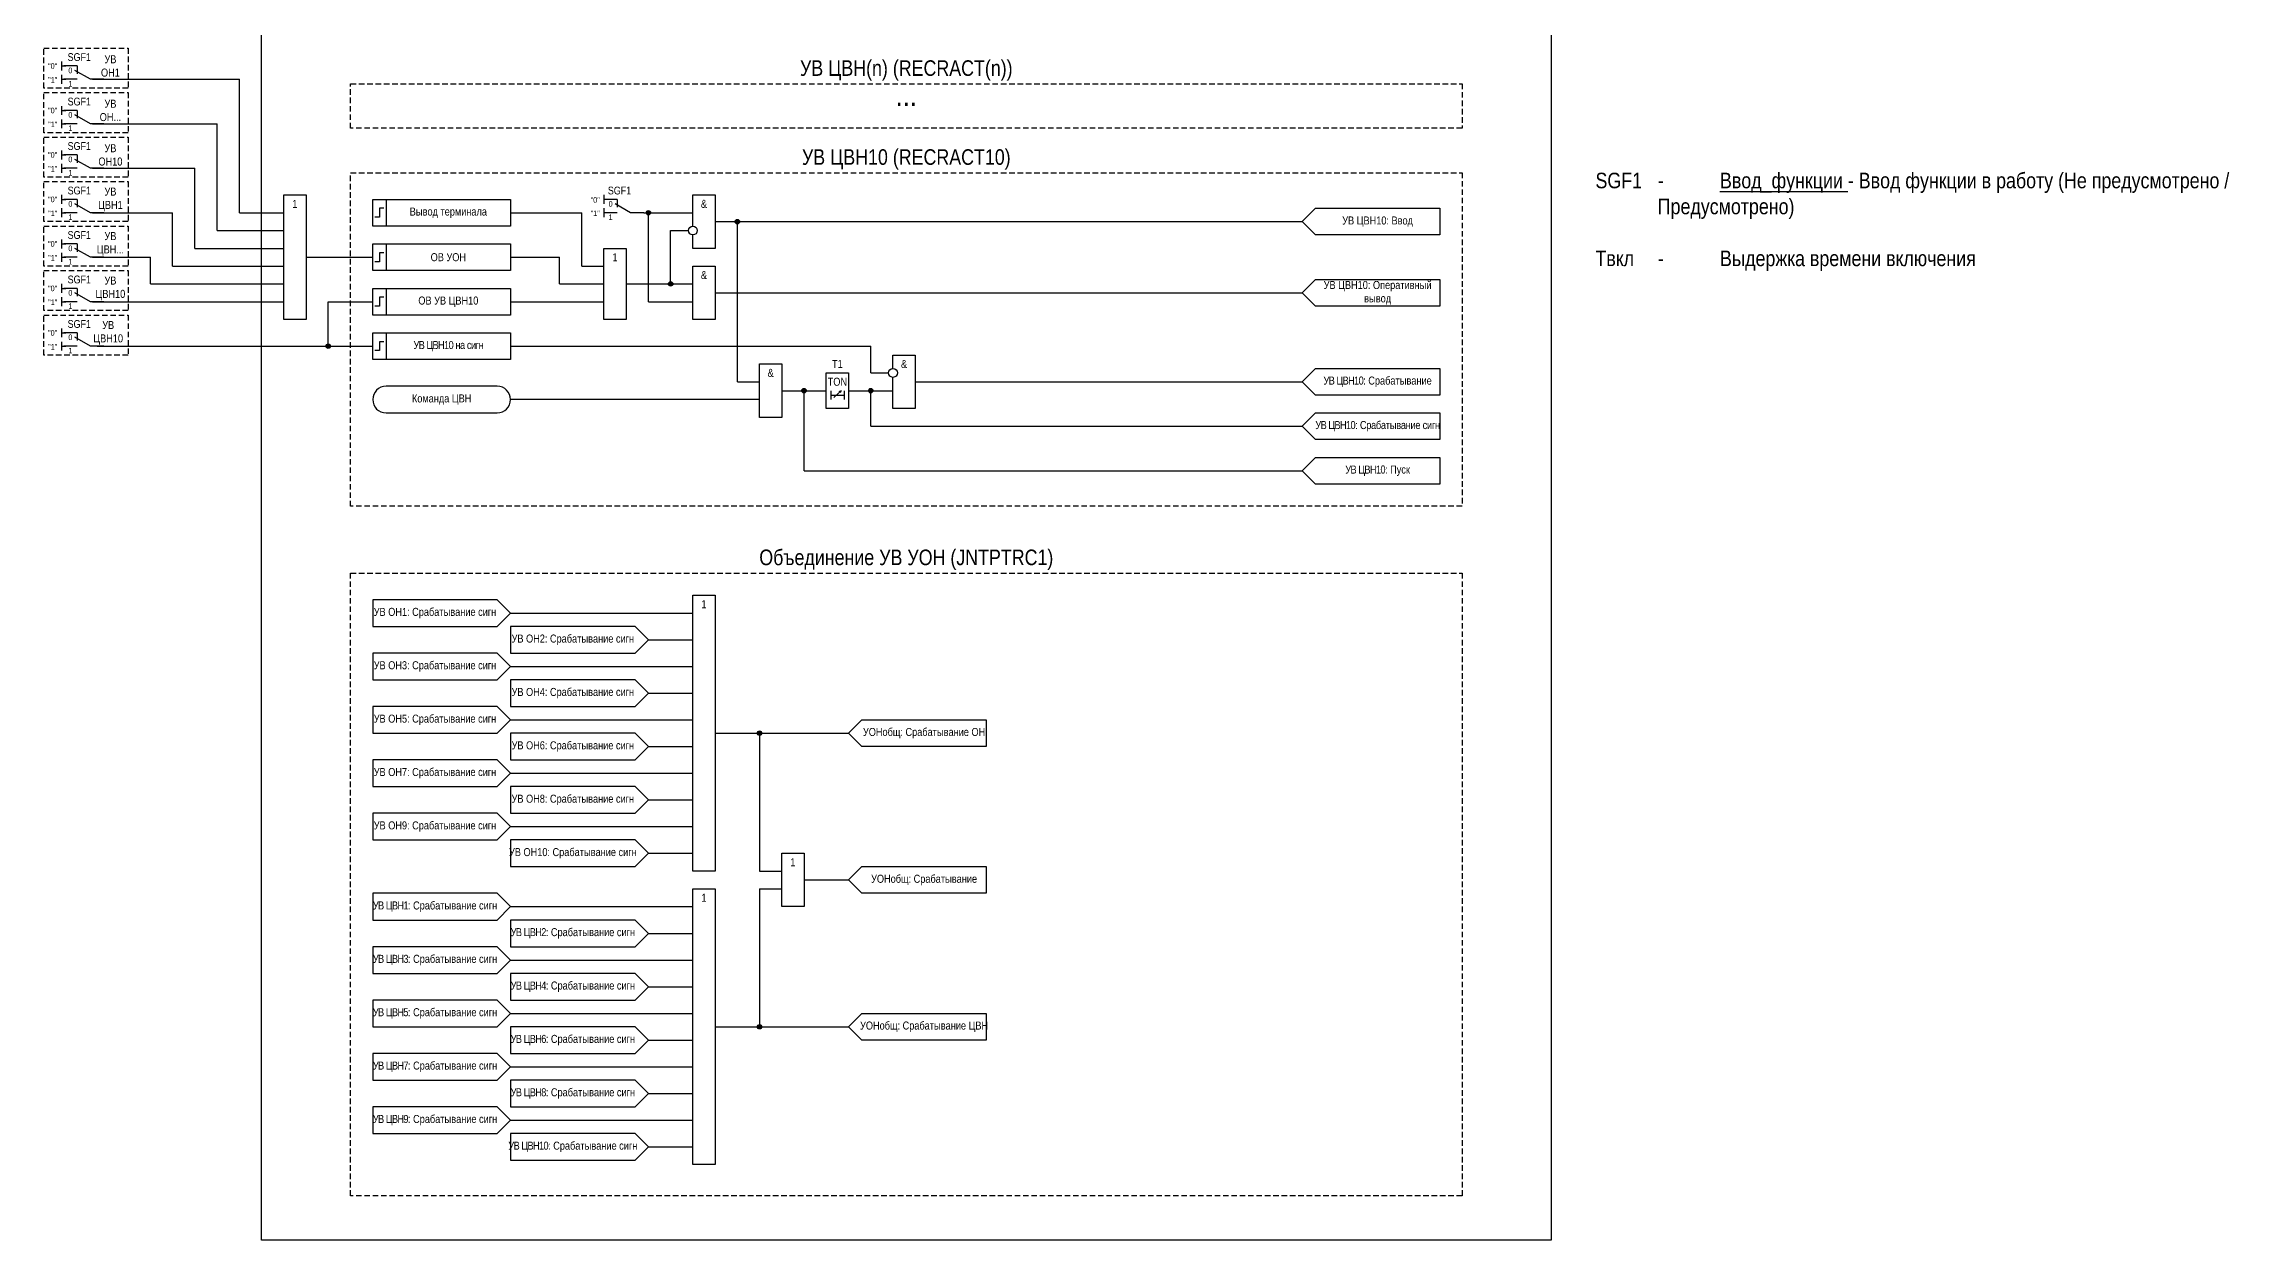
# Model space of a CAD drawing. Header units: millimetres. Extents: x -49 to 461, y 0 to 568.
# Drawn here: x -49 to 442.5, y 0 to 269 of the extents above; entities that cross this region are included whole.
import ezdxf
from ezdxf.enums import TextEntityAlignment as Align

# ---------------------------------------------------------------- set-up
doc = ezdxf.new("R2010")
doc.units = ezdxf.units.MM
doc.linetypes.add('штриховая2', pattern=[0.375, 0.25, -0.125])
doc.layers.add('Основная', color=7, linetype='Continuous')
doc.styles.add('2.5_Gost_RD', font='ARIALN.TTF', dxfattribs={"height": 2.5})
doc.styles.add('3.5_Gost_RD', font='ARIALN.TTF', dxfattribs={"height": 3.5})
doc.styles.add('Вывод', font='ARIALN.TTF', dxfattribs={"height": 2.5})
doc.styles.add('Компонент', font='ARIALN.TTF', dxfattribs={"height": 3.5})

# ---------------------------------------------------------------- blocks, each defined once
blk = doc.blocks.new('Точка')
at = {"ltscale": 100}
h = blk.add_hatch(color=256, dxfattribs=at)
h.dxf.hatch_style = 1
edge = h.paths.add_edge_path()
edge.add_arc((0, 0), 0.5, 0, 360)
blk.add_circle((0, 0), 0.5, dxfattribs=at)
blk = doc.blocks.new('*U28')
at = {"layer": 'Основная', "color": 0}
blk.add_line((0, 0), (7, 4), dxfattribs=at)
at = {"layer": 'Основная', "ltscale": 0.35}
blk.add_line((6, 6), (6, 2.5), dxfattribs=at)
blk = doc.blocks.new('*U38')
at = {"layer": 'Основная', "color": 0}
for p, q in [((-3, 6), (-9, 6)), ((-3, 0), (-9, 0)), ((9, 0), (3, 0))]:
    blk.add_line(p, q, dxfattribs=at)
at = {"layer": 'Основная', "ltscale": 0.25, "xscale": -1}
blk.add_blockref('*U28', (3, 0), dxfattribs=at)
at = {"layer": 'Основная'}
for tag, height, style, p in [('ОУ', 3.5, 'Компонент', (-2, 10)), ('В1', 2.5, 'Вывод', (-13, 6)), ('В2', 2.5, 'Вывод', (-6, 4)), ('В3', 2.5, 'Вывод', (-6, -2))]:
    blk.add_attdef(tag, text='', height=height, dxfattribs=dict(at, style=style)).set_placement(p, align=Align.MIDDLE_CENTER)
blk = doc.blocks.new('*U29')
at = {"layer": 'Основная', "color": 0}
for p, q in [((-3, 6), (-9, 6)), ((-3, 0), (-9, 0)), ((9, 0), (3, 0))]:
    blk.add_line(p, q, dxfattribs=at)
at = {"layer": 'Основная', "ltscale": 0.25, "xscale": -1}
blk.add_blockref('*U28', (3, 0), dxfattribs=at)
at = {"layer": 'Основная'}
for tag, height, style, p in [('ОУ', 3.5, 'Компонент', (-2, 10)), ('В1', 2.5, 'Вывод', (-14, 6)), ('В2', 2.5, 'Вывод', (-6, 4)), ('В3', 2.5, 'Вывод', (-6, -2))]:
    blk.add_attdef(tag, text='', height=height, dxfattribs=dict(at, style=style)).set_placement(p, align=Align.MIDDLE_CENTER)

msp = doc.modelspace()

# ---------------------------------------------------------------- linework, layer by layer
at = {"color": 6, "ltscale": 100}
for p, q in [((-45, 265), (-45, 263)), ((-45, 264), (-44, 264)), ((-45, 262), (-45, 260)), ((-45, 261), (-44, 261)), ((-5, 231), (-5, 261)), ((-45, 255), (-45, 253)), ((-45, 254), (-44, 254)), ((-45, 252), (-45, 250)), ((-45, 251), (-44, 251)), ((-10, 227), (-10, 251)), ((-45, 245), (-45, 243)), ((-45, 244), (-44, 244)), ((-45, 242), (-45, 240)), ((-45, 241), (-44, 241)), ((-15, 223), (-15, 241)), ((-45, 235), (-45, 233)), ((-45, 234), (-44, 234)), ((-45, 232), (-45, 230)), ((-45, 231), (-44, 231)), ((-20, 219), (-20, 231)), ((-45, 225), (-45, 223)), ((-45, 224), (-44, 224)), ((-45, 222), (-45, 220)), ((-45, 221), (-44, 221)), ((-25, 215), (-25, 221)), ((-45, 215), (-45, 213)), ((-45, 214), (-44, 214)), ((-45, 212), (-45, 210)), ((-45, 211), (-44, 211)), ((15, 211), (15, 211)), ((15, 201), (15, 211)), ((-45, 205), (-45, 203)), ((-45, 204), (-44, 204)), ((-45, 202), (-45, 200)), ((-45, 201), (-44, 201))]:
    msp.add_line(p, q, dxfattribs=at)
at = {"ltscale": 100}
for p, q in [((112, 189), (56, 189)), ((128.7, 189.46), (130.37, 190.95)), ((130.37, 190.95), (129.85, 190.73)), ((130.37, 190.95), (130.11, 190.48)), ((112, 114), (112, 83)), ((112, 83), (117, 83)), ((112, 79), (112, 48)), ((112, 79), (117, 79))]:
    msp.add_line(p, q, dxfattribs=at)
at = {"color": 3, "ltscale": 100}
msp.add_lwpolyline([(0, 550), (290, 550), (290, 0), (0, 0)], close=True, dxfattribs=at)
at = {"color": 6, "linetype": 'штриховая2', "ltscale": 5}
for points in [[(-49, 268), (-30, 268), (-30, 259), (-49, 259)], [(-49, 258), (-30, 258), (-30, 249), (-49, 249)], [(-49, 248), (-30, 248), (-30, 239), (-49, 239)], [(-49, 238), (-30, 238), (-30, 229), (-49, 229)], [(-49, 228), (-30, 228), (-30, 219), (-49, 219)], [(-49, 218), (-30, 218), (-30, 209), (-49, 209)], [(-49, 208), (-30, 208), (-30, 199), (-49, 199)]]:
    msp.add_lwpolyline(points, close=True, dxfattribs=at)
at = {"color": 6, "ltscale": 100}
for points in [[(-38, 261), (-5, 261), (-5, 261), (-5, 261)], [(-38, 251), (-10, 251), (-10, 251), (-10, 251)], [(-38, 241), (-15, 241)], [(-35, 241), (-15, 241)], [(-38, 231), (-20, 231), (-20, 231), (-20, 231)], [(-10, 227), (-5, 227), (-5, 227), (5, 227)], [(-5, 231), (5, 231)], [(-5, 231), (-5, 231), (-5, 231), (5, 231)], [(-15, 223), (5, 223)], [(-15, 223), (-15, 223), (-15, 223), (5, 223)], [(-38, 221), (-25, 221), (-25, 221), (-25, 221)], [(-20, 219), (5, 219)], [(-20, 219), (-20, 219), (-20, 219), (5, 219)], [(10, 221), (15, 221)], [(15, 221), (25, 221)], [(-25, 215), (5, 215)], [(-25, 215), (-25, 215), (-25, 215), (5, 215)], [(-38, 211), (5, 211)], [(-35, 211), (5, 211)], [(15, 211), (25, 211)], [(15, 211), (15, 211), (15, 211), (25, 211)], [(-37, 201), (25, 201)]]:
    msp.add_lwpolyline(points, dxfattribs=at)
at = {"linetype": 'штриховая2', "ltscale": 5}
for points in [[(20, 260), (270, 260), (270, 250), (20, 250)], [(20, 240), (270, 240), (270, 165), (20, 165)]]:
    msp.add_lwpolyline(points, close=True, dxfattribs=at)
at = {"color": 6, "ltscale": 100}
msp.add_lwpolyline([(5, 235), (10, 235), (10, 207), (5, 207)], close=True, dxfattribs=at)
at = {"ltscale": 100}
msp.add_lwpolyline([(127, 195), (132, 195), (132, 187), (127, 187)], close=True, dxfattribs=at)
for points in [[(128, 191), (128, 189)], [(128, 190), (131, 190)], [(131, 191), (131, 189)]]:
    msp.add_lwpolyline(points, dxfattribs=at)
at = {"layer": 'Основная', "ltscale": 100}
for p, q in [((77, 235), (77, 233)), ((77, 232), (77, 230)), ((72, 219), (72, 231)), ((87, 211), (87, 231)), ((107, 193), (107, 229)), ((67, 215), (67, 221)), ((137, 195), (137, 201)), ((122, 173), (122, 191)), ((137, 183), (137, 191))]:
    msp.add_line(p, q, dxfattribs=at)
for points in [[(25, 234), (28, 234), (28, 228), (25, 228)], [(25, 224), (28, 224), (28, 218), (25, 218)], [(77, 223), (82, 223), (82, 207), (77, 207)], [(97, 219), (102, 219), (102, 207), (97, 207)], [(25, 214), (28, 214), (28, 208), (25, 208)], [(25, 204), (28, 204), (28, 198), (25, 198)]]:
    msp.add_lwpolyline(points, close=True, dxfattribs=at)
at = {"layer": 'Основная', "color": 0, "ltscale": 100}
for points in [[(25, 234), (56, 234), (56, 228), (25, 228)], [(265, 232), (265, 226), (237, 226), (234, 229), (237, 232)], [(25, 224), (56, 224), (56, 218), (25, 218)], [(25, 214), (56, 214), (56, 208), (25, 208)], [(265, 216), (265, 210), (237, 210), (234, 213), (237, 216)], [(25, 204), (56, 204), (56, 198), (25, 198)], [(265, 196), (265, 190), (237, 190), (234, 193), (237, 196)], [(265, 186), (265, 180), (237, 180), (234, 183), (237, 186)], [(265, 176), (265, 170), (237, 170), (234, 173), (237, 176)], [(163, 117), (163, 111), (135, 111), (132, 114), (135, 117)], [(163, 84), (163, 78), (135, 78), (132, 81), (135, 84)], [(163, 51), (163, 45), (135, 45), (132, 48), (135, 51)]]:
    msp.add_lwpolyline(points, close=True, dxfattribs=at)
at = {"layer": 'Основная', "lineweight": 30, "ltscale": 100}
for points in [[(27.5, 232), (26.5, 232), (26.5, 230), (25.5, 230)], [(27.5, 222), (26.5, 222), (26.5, 220), (25.5, 220)], [(27.5, 212), (26.5, 212), (26.5, 210), (25.5, 210)], [(27.5, 202), (26.5, 202), (26.5, 200), (25.5, 200)]]:
    msp.add_lwpolyline(points, dxfattribs=at)
at = {"layer": 'Основная', "ltscale": 100}
for points in [[(97, 228), (97, 235), (102, 235), (102, 223), (97, 223), (97, 226)], [(56, 231), (72, 231)], [(82, 215), (92, 215), (92, 227), (96, 227)], [(86, 231), (97, 231)], [(102, 229), (234, 229)], [(56, 221), (67, 221)], [(72, 219), (77, 219)], [(67, 215), (77, 215)], [(82, 215), (97, 215)], [(82, 215), (87, 215)], [(82, 215), (87, 215), (87, 215), (87, 215)], [(102, 213), (102, 213), (102, 213), (234, 213)], [(56, 211), (77, 211)], [(87, 211), (97, 211)], [(56, 201), (137, 201)], [(112, 186), (112, 197), (117, 197), (117, 185), (112, 185), (112, 186)], [(142, 196), (142, 199), (147, 199), (147, 187), (142, 187), (142, 194)], [(107, 193), (112, 193)], [(137, 195), (141, 195)], [(147, 193), (234, 193)], [(117, 191), (127, 191)], [(117, 191), (127, 191), (127, 191), (127, 191)], [(132, 191), (142, 191)], [(137, 183), (234, 183)], [(122, 173), (234, 173)], [(97, 136), (97, 145), (102, 145), (102, 83), (97, 83), (97, 136)], [(87, 135), (97, 135)], [(87, 123), (97, 123)], [(102, 114), (132, 114)], [(87, 111), (97, 111)], [(87, 99), (97, 99)], [(87, 87), (97, 87)], [(117, 78), (117, 87), (122, 87), (122, 75), (117, 75), (117, 78)], [(97, 70), (97, 79), (102, 79), (102, 17), (97, 17), (97, 70)], [(122, 81), (132, 81)], [(87, 69), (97, 69)], [(87, 57), (97, 57)], [(87, 45), (97, 45)], [(102, 48), (132, 48)], [(87, 33), (97, 33)], [(87, 21), (97, 21)]]:
    msp.add_lwpolyline(points, dxfattribs=at)
at = {"layer": 'Основная', "color": 0, "ltscale": 100}
msp.add_lwpolyline([(28, 186), (53, 186, 1), (53, 192), (28, 192, 1)], format="xyb", close=True, dxfattribs=at)
at = {"layer": 'Основная', "linetype": 'штриховая2', "ltscale": 5}
msp.add_lwpolyline([(20, 150), (270, 150), (270, 10), (20, 10)], close=True, dxfattribs=at)
at = {"layer": 'Основная', "color": 0, "ltscale": 100}
for points in [[(56, 141), (53, 144), (25, 144), (25, 138), (53, 138), (56, 141)], [(56, 141), (97, 141)], [(87, 135), (84, 138), (56, 138), (56, 132), (84, 132), (87, 135)], [(56, 129), (53, 132), (25, 132), (25, 126), (53, 126), (56, 129)], [(56, 129), (97, 129)], [(87, 123), (84, 126), (56, 126), (56, 120), (84, 120), (87, 123)], [(56, 117), (53, 120), (25, 120), (25, 114), (53, 114), (56, 117)], [(56, 117), (97, 117)], [(87, 111), (84, 114), (56, 114), (56, 108), (84, 108), (87, 111)], [(56, 105), (53, 108), (25, 108), (25, 102), (53, 102), (56, 105)], [(56, 105), (97, 105)], [(87, 99), (84, 102), (56, 102), (56, 96), (84, 96), (87, 99)], [(56, 93), (53, 96), (25, 96), (25, 90), (53, 90), (56, 93)], [(56, 93), (97, 93)], [(87, 87), (84, 90), (56, 90), (56, 84), (84, 84), (87, 87)], [(56, 75), (53, 78), (25, 78), (25, 72), (53, 72), (56, 75)], [(56, 75), (97, 75)], [(87, 69), (84, 72), (56, 72), (56, 66), (84, 66), (87, 69)], [(56, 63), (53, 66), (25, 66), (25, 60), (53, 60), (56, 63)], [(56, 63), (97, 63)], [(87, 57), (84, 60), (56, 60), (56, 54), (84, 54), (87, 57)], [(56, 51), (53, 54), (25, 54), (25, 48), (53, 48), (56, 51)], [(56, 51), (97, 51)], [(87, 45), (84, 48), (56, 48), (56, 42), (84, 42), (87, 45)], [(56, 39), (53, 42), (25, 42), (25, 36), (53, 36), (56, 39)], [(56, 39), (97, 39)], [(87, 33), (84, 36), (56, 36), (56, 30), (84, 30), (87, 33)], [(56, 27), (53, 30), (25, 30), (25, 24), (53, 24), (56, 27)], [(56, 27), (97, 27)], [(87, 21), (84, 24), (56, 24), (56, 18), (84, 18), (87, 21)]]:
    msp.add_lwpolyline(points, dxfattribs=at)
at = {"layer": 'Основная'}
for centre in [(97, 227), (142, 195)]:
    msp.add_circle(centre, 1, dxfattribs=at)

# ---------------------------------------------------------------- block references
at = {"layer": 'Основная', "color": 6, "ltscale": 0.25, "xscale": 0.5, "yscale": 0.5, "zscale": 0.5}
for p in [(-40, 261), (-40, 251), (-40, 241), (-40, 231), (-40, 221), (-40, 211), (-40, 201)]:
    msp.add_blockref('*U29', p, dxfattribs=at).add_auto_attribs({'ОУ': 'SGF1', 'В1': '"0"', 'В2': '0', 'В3': '1'})
at = {"layer": 'Основная', "ltscale": 0.25}
ref = msp.add_blockref('*U38', (81.5, 231), dxfattribs=dict(at, xscale=0.5, yscale=0.5, zscale=0.5))
ref.add_attrib('ОУ', 'SGF1', dxfattribs={"height": 1.75, "style": 'Компонент'}).set_placement((80.5, 236), align=Align.MIDDLE_CENTER)
ref.add_attrib('В2', '0', dxfattribs={"height": 1.25, "style": 'Вывод'}).set_placement((78.5, 233), align=Align.MIDDLE_CENTER)
ref.add_attrib('В3', '1', dxfattribs={"height": 1.25, "style": 'Вывод'}).set_placement((78.5, 230), align=Align.MIDDLE_CENTER)
at = {"layer": 'Основная', "ltscale": 100}
for p in [(87, 231), (107, 229), (92, 215), (122, 191), (137, 191), (112, 114), (112, 48)]:
    msp.add_blockref('Точка', p, dxfattribs=at)
at = {"layer": 'Основная', "color": 6, "ltscale": 100}
msp.add_blockref('Точка', (15, 201), dxfattribs=at)

# ---------------------------------------------------------------- texts
at = {"color": 30, "ltscale": 100}
for s, insert, char_height, width, attachment_point, style in [('УВ \\PОН1', (-34, 264), 1.8, 8, 5, '2.5_Gost_RD'), ('УВ ЦВН(n) (RECRACT(n))', (145, 263), 3.5, 250, 5, '3.5_Gost_RD'), ('УВ \\PОН...', (-34, 254), 1.8, 8, 5, '2.5_Gost_RD'), ('УВ ОН10', (-34, 244), 1.8, 8, 5, '2.5_Gost_RD'), ('УВ ЦВН10 (RECRACT10)', (145, 243), 3.5, 250, 5, '3.5_Gost_RD'), ('УВ ЦВН1', (-34, 234), 1.8, 8, 5, '2.5_Gost_RD'), ('SGF1^I-^I{\\LВвод_функции} - Ввод функции в работу (Не предусмотрено /^I^I^IПредусмотрено)\\P\\PTвкл^I-^IВыдержка времени включения', (300, 240), 3.5, 165, 1, '3.5_Gost_RD'), ('УВ ЦВН...', (-34, 224), 1.8, 8, 5, '2.5_Gost_RD'), ('УВ ЦВН10', (-34, 214), 1.8, 8, 5, '2.5_Gost_RD'), ('УВ \\PЦВН10', (-34.5, 204), 1.8, 9, 5, '2.5_Gost_RD'), ('Объединение УВ УОН (JNTPTRC1)', (145, 153), 3.5, 250, 5, '3.5_Gost_RD')]:
    msp.add_mtext(s, dxfattribs=dict(at, insert=insert, char_height=char_height, width=width, attachment_point=attachment_point, style=style))
at = {"color": 6, "ltscale": 100, "char_height": 1.25, "attachment_point": 1, "style": '3.5_Gost_RD'}
for insert in [(-48, 261.5), (-48, 251.5), (-48, 241.5), (-48, 231.5), (-48, 221.5), (-48, 211.5), (-48, 201.5)]:
    msp.add_mtext_dynamic_manual_height_columns('"1"', width=2, gutter_width=17.5, heights=[0], dxfattribs=dict(at, insert=insert))
at = {"color": 6, "ltscale": 100, "insert": (7.5, 233), "char_height": 1.8, "width": 5, "attachment_point": 5, "style": '2.5_Gost_RD'}
msp.add_mtext('1', dxfattribs=at)
at = {"ltscale": 100, "char_height": 1.8, "width": 5, "attachment_point": 5, "style": '2.5_Gost_RD'}
for s, insert in [('T1', (129.5, 197)), ('TON', (129.5, 193))]:
    msp.add_mtext(s, dxfattribs=dict(at, insert=insert))
at = {"layer": 'Основная', "color": 30, "ltscale": 100, "insert": (145, 260), "char_height": 5, "width": 250, "attachment_point": 2, "style": '2.5_Gost_RD'}
msp.add_mtext('...', dxfattribs=at)
at = {"layer": 'Основная', "color": 0, "ltscale": 100, "char_height": 1.8, "width": 28, "attachment_point": 5, "style": '2.5_Gost_RD'}
for s, insert in [('{\\C256;Вывод терминала}', (42, 231)), ('УВ ЦВН10: Ввод', (251, 229)), ('{\\C256;ОВ УОН}', (42, 221)), ('{\\C256;ОВ УВ ЦВН10}', (42, 211)), ('{\\C256;УВ ЦВН10: Оперативный вывод}', (251, 213)), ('{\\T0.9;\\C256;УВ ЦВН10 на сигн}', (42, 201)), ('{\\T0.9;\\C256;УВ ЦВН10\\T1;: Срабатывание}', (251, 193)), ('Команда ЦВН', (40.5, 189)), ('{\\T0.9;\\C256;УВ ЦВН10\\T0.95;: Срабатывание сигн}', (251, 183)), ('{\\T0.9;\\C256;УВ ЦВН10\\T1;: Пуск}', (251, 173)), ('{\\C256;УВ ОН1: Срабатывание сигн}', (39, 141)), ('{\\C256;УВ ОН2: Срабатывание сигн}', (70, 135)), ('{\\C256;УВ ОН3: Срабатывание сигн}', (39, 129)), ('{\\C256;УВ ОН4: Срабатывание сигн}', (70, 123)), ('{\\C256;УВ ОН5: Срабатывание сигн}', (39, 117)), ('{\\C256;УОНобщ: Срабатывание ОН}', (149, 114)), ('{\\C256;УВ ОН6: Срабатывание сигн}', (70, 111)), ('{\\C256;УВ ОН7: Срабатывание сигн}', (39, 105)), ('{\\C256;УВ ОН8: Срабатывание сигн}', (70, 99)), ('{\\C256;УВ ОН9: Срабатывание сигн}', (39, 93)), ('{\\C256;УВ ОН10: Срабатывание сигн}', (70, 87)), ('{\\C256;УОНобщ: Срабатывание}', (149, 81)), ('{\\T0.9;\\C256;УВ ЦВН1\\T1;: Срабатывание сигн}', (39, 75)), ('{\\T0.9;\\C256;УВ ЦВН2\\T1;: Срабатывание сигн}', (70, 69)), ('{\\T0.9;\\C256;УВ ЦВН3\\T1;: Срабатывание сигн}', (39, 63)), ('{\\T0.9;\\C256;УВ ЦВН4\\T1;: Срабатывание сигн}', (70, 57)), ('{\\T0.9;\\C256;УВ ЦВН5\\T1;: Срабатывание сигн}', (39, 51)), ('{\\C256;УОНобщ: Срабатывание ЦВН}', (149, 48)), ('{\\T0.9;\\C256;УВ ЦВН6\\T1;: Срабатывание сигн}', (70, 45)), ('{\\T0.9;\\C256;УВ ЦВН7\\T1;: Срабатывание сигн}', (39, 39)), ('{\\T0.9;\\C256;УВ ЦВН8\\T1;: Срабатывание сигн}', (70, 33)), ('{\\T0.9;\\C256;УВ ЦВН9\\T1;: Срабатывание сигн}', (39, 27)), ('{\\T0.9;\\C256;УВ ЦВН10\\T1;: Срабатывание сигн}', (70, 21))]:
    msp.add_mtext(s, dxfattribs=dict(at, insert=insert))
at = {"layer": 'Основная', "ltscale": 100, "char_height": 1.25, "attachment_point": 1, "style": '3.5_Gost_RD'}
for s, insert in [('"0"', (74, 234.5)), ('"1"', (74, 231.5))]:
    msp.add_mtext_dynamic_manual_height_columns(s, width=2, gutter_width=17.5, heights=[0], dxfattribs=dict(at, insert=insert))
at = {"layer": 'Основная', "ltscale": 100, "char_height": 1.8, "width": 5, "attachment_point": 5, "style": '2.5_Gost_RD'}
for s, insert in [('&', (99.5, 233)), ('1', (79.5, 221)), ('&', (99.5, 217)), ('&', (144.5, 197)), ('&', (114.5, 195)), ('1', (99.5, 143)), ('1', (119.5, 85)), ('1', (99.5, 77))]:
    msp.add_mtext(s, dxfattribs=dict(at, insert=insert))

doc.saveas('drawing.dxf')
